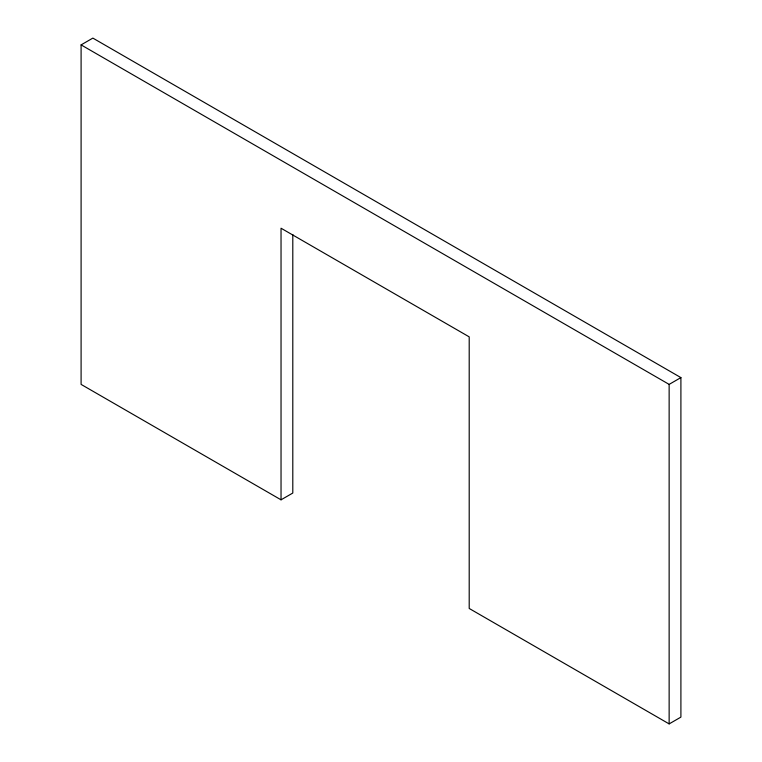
<?xml version="1.0" encoding="UTF-8"?>
<svg xmlns="http://www.w3.org/2000/svg" width="762" height="762" viewBox="0 0 762 762"><rect width="100%" height="100%" fill="white"/><g stroke="black" fill="none" stroke-linecap="round" stroke-linejoin="round"><path stroke-width="1.14" d="M281.035 499.824L81.096 384.4L81.096 44.891L92.859 38.1L680.904 377.6L680.904 717.109L669.141 723.9L469.202 608.467L469.202 336.861L281.035 228.219L281.035 499.824L292.798 493.043L292.798 234.477M81.096 44.891L669.141 384.391L680.904 377.6M669.141 384.391L669.141 723.9"/></g></svg>
